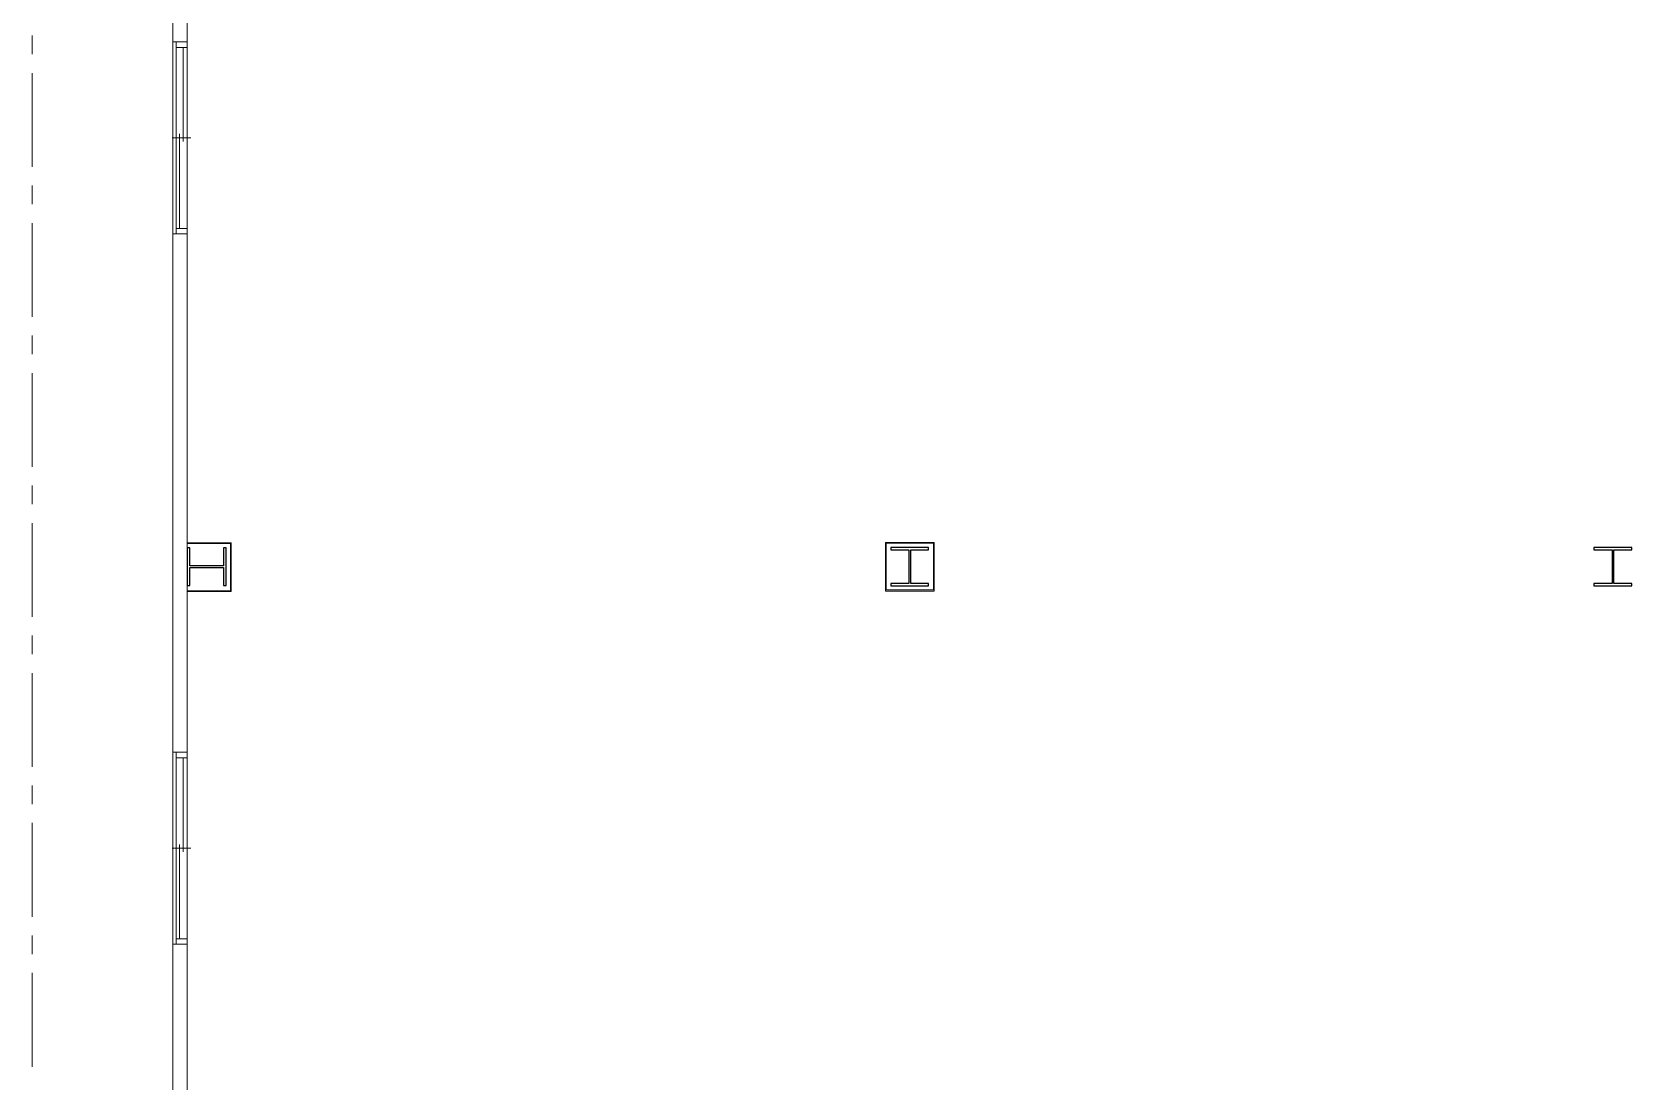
# Model space of a CAD drawing. Header units: millimetres. Extents: x -15161 to 10473752, y -72817 to 33960.
# Drawn here: x 35256 to 36962, y 17421 to 18540 of the extents above; entities that cross this region are included whole.
import ezdxf

# ---------------------------------------------------------------- set-up
doc = ezdxf.new("R2010")
doc.units = ezdxf.units.MM
doc.layers.add('PDF2_幾何圖形', color=7, linetype='Continuous')

# ---------------------------------------------------------------- blocks, each defined once
blk = doc.blocks.new('二樓建築底圖')
at = {"layer": 'PDF2_幾何圖形', "lineweight": 20}
for points in [[(-1952.3, -5722.8), (-1967.6, -5722.8), (-1967.6, -5569.6), (-1952.3, -5569.6)], [(-1952.3, -5927.7), (-1952.3, -6480.5), (-1967.6, -6480.5), (-1967.6, -5927.7)], [(-1952.3, -7167.4), (-1967.6, -7167.4), (-1967.6, -6685.3), (-1952.3, -6685.3)]]:
    blk.add_lwpolyline(points, close=True, dxfattribs=at)
at = {"layer": 'PDF2_幾何圖形', "lineweight": 13}
for points in [[(-2117.8, -5716), (-2117.8, -5735.9)], [(-2117.8, -5756.3), (-2117.8, -5856.1)], [(-2117.8, -5876), (-2117.8, -5895.9)], [(-2117.8, -5916.3), (-2117.8, -6016.1)], [(-2117.8, -6036), (-2117.8, -6055.9)], [(-2117.8, -6076.2), (-2117.8, -6176.1)], [(-2117.8, -6196), (-2117.8, -6215.9)], [(-2117.8, -6236.2), (-2117.8, -6336.1)], [(-2117.8, -6356), (-2117.8, -6375.9)], [(-2117.8, -6396.2), (-2117.8, -6496.1)], [(-2117.8, -6516), (-2117.8, -6535.9)], [(-2117.8, -6555.8), (-2117.8, -6656.1)], [(-2117.8, -6676), (-2117.8, -6695.9)], [(-2117.8, -6715.8), (-2117.8, -6816.1)]]:
    blk.add_lwpolyline(points, dxfattribs=at)
at = {"layer": 'PDF2_幾何圖形', "lineweight": 5}
for points in [[(-1967.6, -5722.8), (-1967.6, -5927.7)], [(-1964.2, -5722.8), (-1964.2, -5927.7)], [(-1952.3, -5728.7), (-1964.2, -5728.7)], [(-1956.6, -5728.7), (-1956.6, -5829.1)], [(-1952.3, -5722.8), (-1952.3, -5927.7)], [(-1948.5, -5825.2), (-1968.4, -5825.2)], [(-1960.4, -5921.8), (-1960.4, -5821)], [(-1952.3, -5921.8), (-1964.2, -5921.8)], [(-1967.6, -6480.5), (-1967.6, -6685.3)], [(-1964.2, -6480.5), (-1964.2, -6685.3)], [(-1952.3, -6480.5), (-1952.3, -6685.3)], [(-1952.3, -6486.4), (-1964.2, -6486.4)], [(-1956.6, -6486.4), (-1956.6, -6586.7)], [(-1948.5, -6582.9), (-1968.4, -6582.9)], [(-1960.4, -6679.4), (-1960.4, -6578.7)], [(-1952.3, -6679.4), (-1964.2, -6679.4)]]:
    blk.add_lwpolyline(points, dxfattribs=at)
at = {"layer": 'PDF2_幾何圖形', "lineweight": 0}
for points in [[(-1952.3, -6257), (-1905.4, -6257), (-1905.4, -6309), (-1952.3, -6309)], [(-1952.3, -6257.8), (-1906.2, -6257.8), (-1906.2, -6308.2), (-1952.3, -6308.2)], [(-1161.7, -6256.6), (-1207.8, -6256.6), (-1207.8, -6308.6), (-1161.7, -6308.6)], [(-1161.7, -6257.4), (-1207, -6257.4), (-1207, -6307.3), (-1161.7, -6307.3)], [(-1201.9, -6256.6), (-1155.8, -6256.6), (-1155.8, -6308.6), (-1201.9, -6308.6)], [(-1201.9, -6257.4), (-1156.6, -6257.4), (-1156.6, -6307.3), (-1201.9, -6307.3)]]:
    blk.add_lwpolyline(points, dxfattribs=at)
at = {"layer": 'PDF2_幾何圖形', "lineweight": 25}
for points in [[(-1913.8, -6302.7), (-1910.9, -6302.7), (-1910.9, -6262.5), (-1913.8, -6262.5), (-1913.8, -6281.5), (-1949.4, -6281.5), (-1949.4, -6262.5), (-1952.3, -6262.5), (-1952.3, -6302.7), (-1949.4, -6302.7), (-1949.4, -6283.6), (-1913.8, -6283.6)], [(-1201.9, -6300.6), (-1201.9, -6303.1), (-1161.7, -6303.1), (-1161.7, -6300.6), (-1180.7, -6300.6), (-1180.7, -6264.6), (-1161.7, -6264.6), (-1161.7, -6262.1), (-1201.9, -6262.1), (-1201.9, -6264.6), (-1182.8, -6264.6), (-1182.8, -6300.6)], [(-452.3, -6300.6), (-452.3, -6303.1), (-411.7, -6303.1), (-411.7, -6300.6), (-431.1, -6300.6), (-431.1, -6264.6), (-411.7, -6264.6), (-411.7, -6262.1), (-452.3, -6262.1), (-452.3, -6264.6), (-432.8, -6264.6), (-432.8, -6300.6)]]:
    blk.add_lwpolyline(points, close=True, dxfattribs=at)

msp = doc.modelspace()

# ---------------------------------------------------------------- block references
at = {"color": 5}
msp.add_blockref('二樓建築底圖', (37373.63, 24252.3294), dxfattribs=at)

doc.saveas('drawing.dxf')
